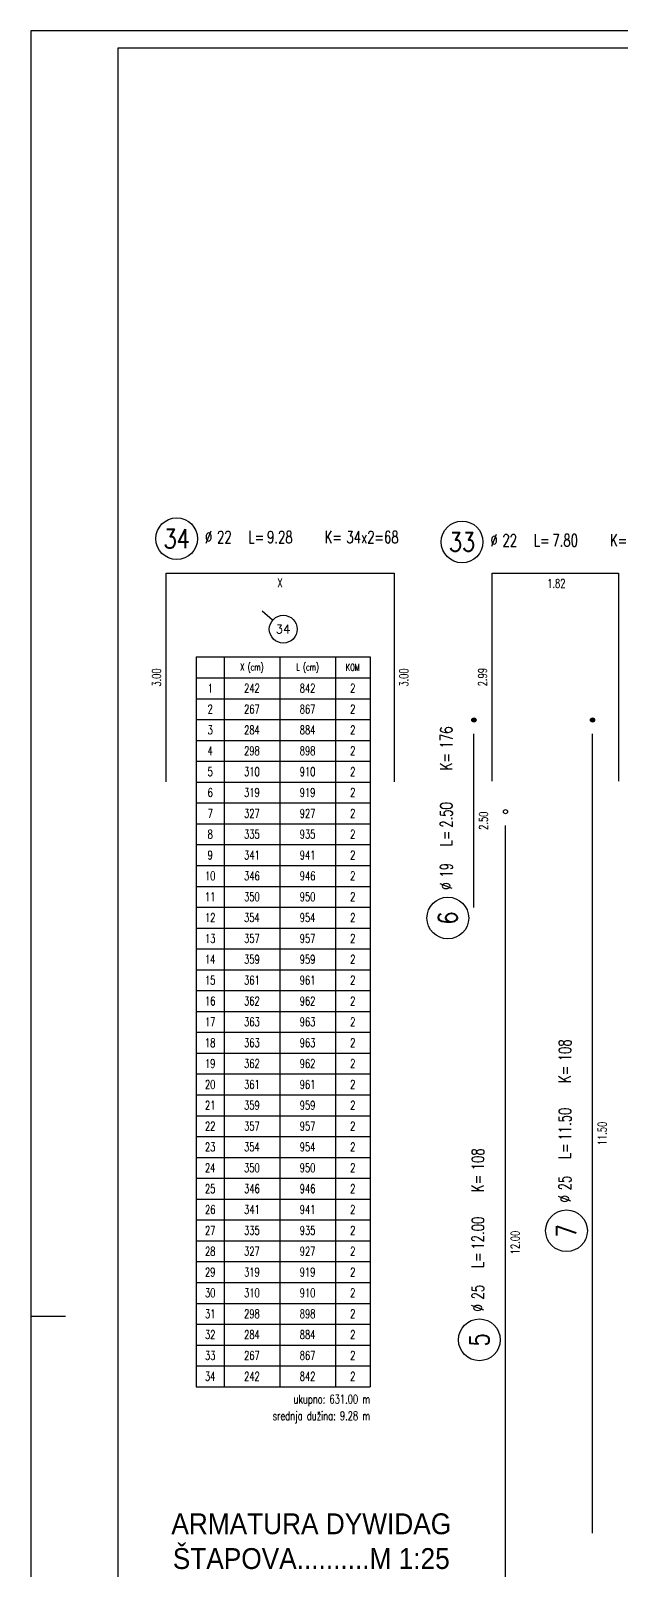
# Model space of a CAD drawing. Extents: x 29670 to 39758, y 69667 to 72992.
# Drawn here: x 29670 to 30519, y 70777 to 72992 of the extents above; entities that cross this region are included whole.
import ezdxf
from ezdxf.enums import TextEntityAlignment as Align

# ---------------------------------------------------------------- set-up
doc = ezdxf.new("R2010")
doc.units = 0
doc.header["$LTSCALE"] = 50
for name, color, linetype in [('ARM', 1, 'CONTINUOUS'), ('ARM-I', 6, 'CONTINUOUS'), ('BETON', 7, 'CONTINUOUS'), ('CRTICA', 7, 'CONTINUOUS'), ('FILE', 8, 'CONTINUOUS'), ('KOTE', 4, 'CONTINUOUS'), ('TANKO', 8, 'CONTINUOUS'), ('TEKST', 7, 'CONTINUOUS')]:
    doc.layers.add(name, color=color, linetype=linetype)
doc.styles.add('KOTE', font='romans.shx', dxfattribs={"width": 0.7})
doc.styles.get("Standard").update_dxf_attribs({"font": 'romans.shx', "width": 0.9})

# ---------------------------------------------------------------- blocks, each defined once
blk = doc.blocks.new('POZ')
at = {"layer": 'ARM-I'}
blk.add_circle((0, 0), 0.6, dxfattribs=at)
at = {"layer": 'ARM', "width": 0.7}
for s, p in [('%%c', (0.814, -0.125)), ('L=', (2.064, -0.125)), ('K=', (4.256, -0.125))]:
    blk.add_text(s, height=0.35, dxfattribs=at).set_placement(p)
for tag, p in [('VA', (0.879, 0.435)), ('FI', (1.162, -0.13)), ('DUZ', (2.598, -0.13)), ('KOM', (4.881, -0.13))]:
    blk.add_attdef(tag, p, '', height=0.35, dxfattribs=at)
at = {"layer": 'ARM', "width": 0.7, "flags": 1}
for tag, p in [('TIP', (1.038, -0.896)), ('A', (1.162, -1.411)), ('B', (1.162, -1.918)), ('C', (1.162, -2.426)), ('D', (1.162, -2.934)), ('E', (1.162, -3.441)), ('F', (1.162, -3.949)), ('G', (1.162, -4.457)), ('H', (1.162, -4.964)), ('I', (1.162, -5.472)), ('J', (1.162, -5.98)), ('K', (1.162, -6.487)), ('L', (1.162, -6.995)), ('M', (1.162, -7.503)), ('N', (1.162, -8.011))]:
    blk.add_attdef(tag, p, '', height=0.35, dxfattribs=at)
at = {"layer": 'ARM-I', "width": 0.8}
blk.add_attdef('POZ', text='', height=0.55, dxfattribs=at).set_placement((0, 0), align=Align.MIDDLE)
blk = doc.blocks.new('P')
at = {"layer": 'KOTE'}
blk.add_circle((0, 0), 0.4, dxfattribs=at)
blk.add_attdef('P', text='', height=0.25, dxfattribs=at).set_placement((-0.004, 0.004), align=Align.MIDDLE)

msp = doc.modelspace()

# ---------------------------------------------------------------- hatches: boundary and pattern name
at = {"layer": 'TANKO'}
h = msp.add_hatch(color=256, dxfattribs=at)
edge = h.paths.add_edge_path()
edge.add_arc((30306.8, 72000.1), 3, 0, 360)
h = msp.add_hatch(color=256, dxfattribs=at)
edge = h.paths.add_edge_path()
edge.add_arc((30477.4, 72000.1), 3, 0, 360)

# ---------------------------------------------------------------- linework, layer by layer
at = {"layer": 'ARM-I'}
for points in [[(29864.1, 71911.2), (29864.1, 72211.2), (30192.1, 72211.2), (30192.1, 71911.2)], [(30332.8, 71912.2), (30332.8, 72211.2), (30514.8, 72211.2), (30514.8, 71912.2)], [(30306.8, 71730.1), (30306.8, 71980.1)], [(30477.4, 70830.1), (30477.4, 71980.1)], [(30352.2, 70648.2), (30352.2, 71848.2)]]:
    msp.add_lwpolyline(points, dxfattribs=at)
at = {"layer": 'BETON'}
for points in [[(29669.6, 69667.2), (38595.8, 69667.2), (38595.8, 72991.7), (29669.6, 72991.7)], [(29794.6, 69692.2), (38570.8, 69692.2), (38570.8, 72966.7), (29794.6, 72966.7)]]:
    msp.add_lwpolyline(points, close=True, dxfattribs=at)
at = {"layer": 'CRTICA'}
msp.add_line((30017.3, 72143.7), (30002.1, 72156.6), dxfattribs=at)
at = {"layer": 'FILE'}
msp.add_line((29669.6, 71142.2), (29719.6, 71142.2), dxfattribs=at)
at = {"layer": 'KOTE'}
for centre in [(30306.8, 72000.1), (30477.4, 72000.1), (30352.2, 71868.2)]:
    msp.add_circle(centre, 3, dxfattribs=at)
at = {"layer": 'TANKO'}
for p, q in [((29907.6, 72090.7), (30157.6, 72090.7)), ((29907.6, 72090.7), (29907.6, 71040.7)), ((29947.6, 72090.7), (29947.6, 71040.7)), ((30027.6, 72090.7), (30027.6, 71040.7)), ((30107.6, 72090.7), (30107.6, 71040.7)), ((30157.6, 72090.7), (30157.6, 71040.7)), ((29907.6, 72060.7), (30157.6, 72060.7)), ((29907.6, 72030.7), (30157.6, 72030.7)), ((29907.6, 72000.7), (30157.6, 72000.7)), ((29907.6, 71970.7), (30157.6, 71970.7)), ((29907.6, 71940.7), (30157.6, 71940.7)), ((29907.6, 71910.7), (30157.6, 71910.7)), ((29907.6, 71880.7), (30157.6, 71880.7)), ((29907.6, 71850.7), (30157.6, 71850.7)), ((29907.6, 71820.7), (30157.6, 71820.7)), ((29907.6, 71790.7), (30157.6, 71790.7)), ((29907.6, 71760.7), (30157.6, 71760.7)), ((29907.6, 71730.7), (30157.6, 71730.7)), ((29907.6, 71700.7), (30157.6, 71700.7)), ((29907.6, 71670.7), (30157.6, 71670.7)), ((29907.6, 71640.7), (30157.6, 71640.7)), ((29907.6, 71610.7), (30157.6, 71610.7)), ((29907.6, 71580.7), (30157.6, 71580.7)), ((29907.6, 71550.7), (30157.6, 71550.7)), ((29907.6, 71520.7), (30157.6, 71520.7)), ((29907.6, 71490.7), (30157.6, 71490.7)), ((29907.6, 71460.7), (30157.6, 71460.7)), ((29907.6, 71430.7), (30157.6, 71430.7)), ((29907.6, 71400.7), (30157.6, 71400.7)), ((29907.6, 71370.7), (30157.6, 71370.7)), ((29907.6, 71340.7), (30157.6, 71340.7)), ((29907.6, 71310.7), (30157.6, 71310.7)), ((29907.6, 71280.7), (30157.6, 71280.7)), ((29907.6, 71250.7), (30157.6, 71250.7)), ((29907.6, 71220.7), (30157.6, 71220.7)), ((29907.6, 71190.7), (30157.6, 71190.7)), ((29907.6, 71160.7), (30157.6, 71160.7)), ((29907.6, 71130.7), (30157.6, 71130.7)), ((29907.6, 71100.7), (30157.6, 71100.7)), ((29907.6, 71070.7), (30157.6, 71070.7)), ((29907.6, 71040.7), (30157.6, 71040.7))]:
    msp.add_line(p, q, dxfattribs=at)

# ---------------------------------------------------------------- block references
at = {"layer": 'KOTE', "xscale": 50, "yscale": 50, "zscale": 50}
for p, values in [((29879.4, 72260.9), {'POZ': '34', 'FI': '22', 'DUZ': '9.28', 'KOM': '34x2=68'}), ((30289.8, 72256.2), {'POZ': '33', 'FI': '22', 'DUZ': '7.80', 'KOM': '34'})]:
    msp.add_blockref('POZ', p, dxfattribs=at).add_auto_attribs(values)
at = {"layer": 'KOTE', "xscale": 50, "yscale": 50, "zscale": 50, "rotation": 90}
for p, values in [((30269.3, 71715.1), {'POZ': '6', 'FI': '19', 'DUZ': '2.50', 'KOM': '176'}), ((30439.9, 71265.1), {'POZ': '7', 'FI': '25', 'DUZ': '11.50', 'KOM': '108'}), ((30314.7, 71108.2), {'POZ': '5', 'FI': '25', 'DUZ': '12.00', 'KOM': '108'})]:
    msp.add_blockref('POZ', p, dxfattribs=at).add_auto_attribs(values)
at = {"layer": 'TANKO'}
ref = msp.add_blockref('P', (30032.6, 72130.7), dxfattribs=dict(at, xscale=50, yscale=50, zscale=50))
ref.add_attrib('P', '34', dxfattribs={"layer": 'KOTE', "height": 12.5}).set_placement((30032.4, 72130.9), align=Align.MIDDLE)

# ---------------------------------------------------------------- texts
at = {"layer": 'KOTE', "style": 'KOTE', "width": 0.7}
for s, p in [('X', (30028.1, 72197.2)), ('1.82', (30425.3, 72196.5))]:
    msp.add_text(s, height=12.5, dxfattribs=at).set_placement(p, align=Align.MIDDLE)
for s, p in [('3.00', (29850.4, 72061.2)), ('3.00', (30205.9, 72061.2)), ('2.99', (30319.1, 72061.7)), ('2.50', (30320.5, 71855.1)), ('11.50', (30491.2, 71405.1)), ('12.00', (30366, 71248.2))]:
    msp.add_text(s, height=12.5, rotation=90, dxfattribs=at).set_placement(p, align=Align.MIDDLE)
at = {"layer": 'TANKO', "style": 'KOTE', "width": 0.7}
for s, height, p in [('X (cm)', 10, (29987.6, 72075.7)), ('L (cm)', 10, (30067.6, 72075.7)), ('KOM', 10, (30132.6, 72075.7)), ('1', 12.5, (29927.6, 72045.7)), ('242', 12.5, (29987.6, 72045.7)), ('842', 12.5, (30067.6, 72045.7)), ('2', 12.5, (30132.6, 72045.7)), ('2', 12.5, (29927.6, 72015.7)), ('267', 12.5, (29987.6, 72015.7)), ('867', 12.5, (30067.6, 72015.7)), ('2', 12.5, (30132.6, 72015.7)), ('3', 12.5, (29927.6, 71985.7)), ('284', 12.5, (29987.6, 71985.7)), ('884', 12.5, (30067.6, 71985.7)), ('2', 12.5, (30132.6, 71985.7)), ('4', 12.5, (29927.6, 71955.7)), ('298', 12.5, (29987.6, 71955.7)), ('898', 12.5, (30067.6, 71955.7)), ('2', 12.5, (30132.6, 71955.7)), ('5', 12.5, (29927.6, 71925.7)), ('310', 12.5, (29987.6, 71925.7)), ('910', 12.5, (30067.6, 71925.7)), ('2', 12.5, (30132.6, 71925.7)), ('6', 12.5, (29927.6, 71895.7)), ('319', 12.5, (29987.6, 71895.7)), ('919', 12.5, (30067.6, 71895.7)), ('2', 12.5, (30132.6, 71895.7)), ('7', 12.5, (29927.6, 71865.7)), ('327', 12.5, (29987.6, 71865.7)), ('927', 12.5, (30067.6, 71865.7)), ('2', 12.5, (30132.6, 71865.7)), ('8', 12.5, (29927.6, 71835.7)), ('335', 12.5, (29987.6, 71835.7)), ('935', 12.5, (30067.6, 71835.7)), ('2', 12.5, (30132.6, 71835.7)), ('9', 12.5, (29927.6, 71805.7)), ('341', 12.5, (29987.6, 71805.7)), ('941', 12.5, (30067.6, 71805.7)), ('2', 12.5, (30132.6, 71805.7)), ('10', 12.5, (29927.6, 71775.7)), ('346', 12.5, (29987.6, 71775.7)), ('946', 12.5, (30067.6, 71775.7)), ('2', 12.5, (30132.6, 71775.7)), ('11', 12.5, (29927.6, 71745.7)), ('350', 12.5, (29987.6, 71745.7)), ('950', 12.5, (30067.6, 71745.7)), ('2', 12.5, (30132.6, 71745.7)), ('12', 12.5, (29927.6, 71715.7)), ('354', 12.5, (29987.6, 71715.7)), ('954', 12.5, (30067.6, 71715.7)), ('2', 12.5, (30132.6, 71715.7)), ('13', 12.5, (29927.6, 71685.7)), ('357', 12.5, (29987.6, 71685.7)), ('957', 12.5, (30067.6, 71685.7)), ('2', 12.5, (30132.6, 71685.7)), ('14', 12.5, (29927.6, 71655.7)), ('359', 12.5, (29987.6, 71655.7)), ('959', 12.5, (30067.6, 71655.7)), ('2', 12.5, (30132.6, 71655.7)), ('15', 12.5, (29927.6, 71625.7)), ('361', 12.5, (29987.6, 71625.7)), ('961', 12.5, (30067.6, 71625.7)), ('2', 12.5, (30132.6, 71625.7)), ('16', 12.5, (29927.6, 71595.7)), ('362', 12.5, (29987.6, 71595.7)), ('962', 12.5, (30067.6, 71595.7)), ('2', 12.5, (30132.6, 71595.7)), ('17', 12.5, (29927.6, 71565.7)), ('363', 12.5, (29987.6, 71565.7)), ('963', 12.5, (30067.6, 71565.7)), ('2', 12.5, (30132.6, 71565.7)), ('18', 12.5, (29927.6, 71535.7)), ('363', 12.5, (29987.6, 71535.7)), ('963', 12.5, (30067.6, 71535.7)), ('2', 12.5, (30132.6, 71535.7)), ('19', 12.5, (29927.6, 71505.7)), ('362', 12.5, (29987.6, 71505.7)), ('962', 12.5, (30067.6, 71505.7)), ('2', 12.5, (30132.6, 71505.7)), ('20', 12.5, (29927.6, 71475.7)), ('361', 12.5, (29987.6, 71475.7)), ('961', 12.5, (30067.6, 71475.7)), ('2', 12.5, (30132.6, 71475.7)), ('21', 12.5, (29927.6, 71445.7)), ('359', 12.5, (29987.6, 71445.7)), ('959', 12.5, (30067.6, 71445.7)), ('2', 12.5, (30132.6, 71445.7)), ('22', 12.5, (29927.6, 71415.7)), ('357', 12.5, (29987.6, 71415.7)), ('957', 12.5, (30067.6, 71415.7)), ('2', 12.5, (30132.6, 71415.7)), ('23', 12.5, (29927.6, 71385.7)), ('354', 12.5, (29987.6, 71385.7)), ('954', 12.5, (30067.6, 71385.7)), ('2', 12.5, (30132.6, 71385.7)), ('24', 12.5, (29927.6, 71355.7)), ('350', 12.5, (29987.6, 71355.7)), ('950', 12.5, (30067.6, 71355.7)), ('2', 12.5, (30132.6, 71355.7)), ('25', 12.5, (29927.6, 71325.7)), ('346', 12.5, (29987.6, 71325.7)), ('946', 12.5, (30067.6, 71325.7)), ('2', 12.5, (30132.6, 71325.7)), ('26', 12.5, (29927.6, 71295.7)), ('341', 12.5, (29987.6, 71295.7)), ('941', 12.5, (30067.6, 71295.7)), ('2', 12.5, (30132.6, 71295.7)), ('27', 12.5, (29927.6, 71265.7)), ('335', 12.5, (29987.6, 71265.7)), ('935', 12.5, (30067.6, 71265.7)), ('2', 12.5, (30132.6, 71265.7)), ('28', 12.5, (29927.6, 71235.7)), ('327', 12.5, (29987.6, 71235.7)), ('927', 12.5, (30067.6, 71235.7)), ('2', 12.5, (30132.6, 71235.7)), ('29', 12.5, (29927.6, 71205.7)), ('319', 12.5, (29987.6, 71205.7)), ('919', 12.5, (30067.6, 71205.7)), ('2', 12.5, (30132.6, 71205.7)), ('30', 12.5, (29927.6, 71175.7)), ('310', 12.5, (29987.6, 71175.7)), ('910', 12.5, (30067.6, 71175.7)), ('2', 12.5, (30132.6, 71175.7)), ('31', 12.5, (29927.6, 71145.7)), ('298', 12.5, (29987.6, 71145.7)), ('898', 12.5, (30067.6, 71145.7)), ('2', 12.5, (30132.6, 71145.7)), ('32', 12.5, (29927.6, 71115.7)), ('284', 12.5, (29987.6, 71115.7)), ('884', 12.5, (30067.6, 71115.7)), ('2', 12.5, (30132.6, 71115.7)), ('33', 12.5, (29927.6, 71085.7)), ('267', 12.5, (29987.6, 71085.7)), ('867', 12.5, (30067.6, 71085.7)), ('2', 12.5, (30132.6, 71085.7)), ('34', 12.5, (29927.6, 71055.7)), ('242', 12.5, (29987.6, 71055.7)), ('842', 12.5, (30067.6, 71055.7)), ('2', 12.5, (30132.6, 71055.7))]:
    msp.add_text(s, height=height, dxfattribs=at).set_placement(p, align=Align.MIDDLE)
for s, p in [('ukupno: 631.00 m', (30157.6, 71016.7)), ('srednja dužina: 9.28 m', (30157.6, 70992.7))]:
    msp.add_text(s, height=12.5, dxfattribs=at).set_placement(p, align=Align.RIGHT)
at = {"layer": 'TEKST', "insert": (30072.9, 70818.3), "char_height": 30, "attachment_point": 5}
msp.add_mtext('{\\fArial|b0|i0|c238|p34;ARMATURA DYWIDAG\\PŠTAPOVA..........M 1:25}', dxfattribs=at)

doc.saveas('drawing.dxf')
